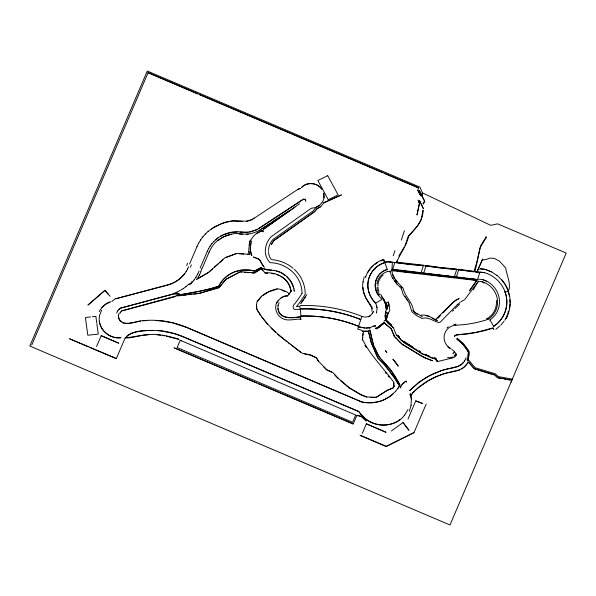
<?xml version="1.0" encoding="UTF-8"?>
<svg xmlns="http://www.w3.org/2000/svg" width="596" height="596" viewBox="0 0 596 596"><rect width="100%" height="100%" fill="white"/><g stroke="black" fill="none" stroke-linecap="round" stroke-linejoin="round"><path stroke-width="0.89" d="M268.513 251.393L268.513 250.484M451.999 349.517A22.35 21.56 22.2 0 1 456.178 353.964L456.543 354.501L455.664 356.132A5.073 4.895 22.2 0 1 453.213 357.704L437.218 361.668L435.303 359.202L422.43 353.92L404.468 343.087L396.355 335.101L393.382 327.733L387.445 322.779L385.746 320.335L386.506 315.597M278.064 305.413C276.38 319.322 291.228 318.629 300.533 316.819M363.098 281.886C360.826 292.74 367.568 300.22 372.142 308.661M99.592 315.411C96.798 327.703 108.524 339.504 120.779 337.79M411.061 405.362L411.396 398.821L410.368 393.852L409.683 394.932M392.429 262.031L391.922 269.146L475.25 279.241M385.225 315.843L385.523 311.805L389.113 303.759L389.769 310.404L386.499 316.968C383.526 312.326 386.223 324.06 386.096 316.618L385.53 319.143L386.119 316.632M362.316 340.107L362.524 337.329M362.644 335.757L363.418 332.21L361.504 330.162L357.689 329.059L361.861 316.342C342.357 308.572 321.251 304.861 300.272 305.562M363.009 333.589L362.562 339.511C370.407 355.417 383.526 368.157 393.941 382.431L393.822 386.171L393.695 383.027M390.238 262.374L390.283 261.897M508.068 312.751L508.276 310.978M509.468 308.743L510.131 303.885M387.132 309.413L388.734 301.956L385.888 303.021L380.71 294.402M468.061 356.49L468.359 352.147L466.519 348.965L461.624 342.983L456.789 339.057M249.061 245.023C253.002 230.555 246.491 252.183 249.709 254.283M250.856 243.69L250.298 249.605L251.78 255.416M417.818 190.675L418.452 187.658L148.143 72.548L31.715 345.091M419.398 203.437L416.984 215.014L419.502 203.184L417.997 200.174M474.952 271.791L480.763 245.545L486.247 236.679L486.18 237.64L479.929 247.951L476.711 262.665L473.887 271.649M387.251 316.469L386.677 319.061L385.746 320.335L391.587 324.88M362.994 282.139L364.193 276.857M437.598 360.282L437.285 361.511L435.914 358.323L434.424 357.816M455.56 354.099L455.016 355.134M511.025 382.222L512.292 379.116L498.412 376.627L495.313 373.819L475.109 367.717L468.933 360.379L467.696 360.55L469.261 354.672L469.305 351.945L468.143 349.845L463.397 343.482L457.318 338.312M411.128 405.198L409.318 411.3M392.697 269.243L394.917 262.322M421.134 272.536L423.346 265.615L425.976 265.92L423.763 272.841M454.487 276.402L456.7 269.481M456.447 276.626L458.659 269.705M507.792 313.6L506.138 318.689C512.709 306.21 511.264 290.118 501.579 279.636M405.071 245.79L408.118 236.515L417.587 225.78L420.992 220.207L423.085 210.15C423.205 221.123 415.442 228.648 408.632 236.135C406.718 245.634 400.244 253.27 396.817 261.964L397.383 260.281M455.471 354.441L456.611 354.337L456.223 355M489.875 320.052L492.832 317.638A23.535 22.7 22.2 0 0 486.56 281.133L482.76 279.606L477.634 279.084L479.974 272.104L484.459 272.625A30.932 29.837 22.2 0 1 506.451 297.054A30.932 29.837 22.2 0 1 493.682 326.317L489.905 319.985M277.997 305.569L279.062 302.589M99.525 315.567L101.64 310.158M69.188 338.647L116.399 358.449M99.294 311.611C101.178 307.633 105.44 303.401 110.238 301.844M110.178 296.368L104.948 290.245L87.925 305.107L104.836 290.52M111.795 301.501L115.05 298.879L167.677 284.903C174.479 283.1 180.655 279.017 184.857 273.363M96.582 346.507L101.246 335.6L118.738 343.214L101.186 335.742M116.652 313.086L117.539 310.993M118.619 313.854C117.859 316.133 118.798 320.268 121.39 321.996M119.662 313.876L120.273 312.431M187.509 263.32L186.697 265.674M189.58 263.939L197.015 246.55M188.589 266.732L187.524 269.101M191.323 264.803L190.452 267.291M200.152 268.066L207.348 251.214M199.124 270.957L197.686 274.153M201.731 268.863L200.83 271.456M202.037 268.692L209.196 251.937M200.971 271.694L199.459 275.039M173.89 347.729L353.272 423.823M250.745 240.352C252.689 236.165 257.42 231.77 262.545 230.496M251.832 241.06C249.91 244.941 249.553 251.095 251.721 255.58M271.396 244.628L271.821 243.712M264.43 267.246L261.674 263.708L259.469 259.379M257.174 300.98L256.436 305.39L256.749 309.272M305.793 201.143L305.323 199.362L303.498 199.079L257.085 229.549L249.605 232.045M276.417 303.111L276.596 302.671C274.227 308.214 276.581 314.926 281.632 318.093C287.555 321.803 294.588 318.763 301.032 319.165L300.853 319.598M322.302 202.029L319.501 205.441L316.252 207.266M322.697 202.044L324.075 197.723L323.777 193.164M288.859 294.148L289.038 293.709L286.84 291.854L281.23 289.507L277.371 288.717C269.824 290.602 261.57 293.977 257.658 301.174L261.182 296.905M300.451 308.981L300.473 308.914A144.47 139.352 22.2 0 1 360.818 319.508L360.796 319.583A144.47 139.352 22.2 0 0 300.451 308.981L300.891 316.126A137.095 132.238 22.2 0 1 353.167 324.298L358.606 326.273L353.197 324.224A137.095 132.238 22.2 0 0 300.92 316.059L300.891 316.126M306.776 294.551L304.78 297.806M300.689 319.456L300.593 316.655C292.547 317.914 279.71 319.747 277.989 308.586M365.758 276.7L365.512 277.304C368.283 268.789 375.227 261.935 383.794 259.32L384.584 261.622M384.897 262.538A25.099 24.205 22.2 0 0 375.726 303.096L381.962 299.438L378.594 295.527A17.694 17.068 22.2 0 1 387.236 269.399L384.867 262.605A25.099 24.205 22.2 0 0 375.696 303.163L377.186 307.76L376.471 313.042L376.694 312.505M387.236 269.399L387.206 269.474A17.694 17.068 22.2 0 0 378.564 295.601M394.954 250.603L393.241 255.773M390.454 262.061L422.631 265.585M390.41 262.531L391.118 262.247M387.549 271.649L387.616 271.485A15.921 15.354 22.2 0 0 376.933 283.979M404.416 230.637L401.332 240.084M371.949 311.254L371.941 306.992L365.728 297.873L363.828 292.71L362.942 287.317M373.178 311.946L373.394 311.417L372.478 313.503M369.907 329.044L369.714 327.584L365.788 328.038L358.42 326.712M375.353 327.048L375.108 325.468L369.647 327.74L366.503 328.105M376.732 328.843L382.721 324.217M386.893 352.646L385.53 350.612L386.439 351.968M362.264 433.404L366.384 423.771L386.052 432.301L366.331 423.905M421.216 356.013L403.127 344.831L425.224 358.054L432.525 360.811L422.02 356.423M391.43 430.968L403.082 422.504L408.975 430.297L403.03 422.646M410.368 393.852L411.329 398.977M407.962 409.616L404.595 415.226M407.992 419.077L415.799 400.817L422.445 403.485L415.74 400.952M426.2 404.013L413.929 432.741L386.148 446.56L360.133 435.482M476.912 280.306L477.165 279.703L469.425 290.848L476.785 280.597M454.435 336.479L454.696 336.01M466.079 357.853L464.567 360.997M466.906 359.984L468.128 356.334L468.426 351.99L463.815 345.091L456.856 338.9M467.51 360.99L468.456 358.658M488.817 318.905L487.088 318.391L487.453 319.374L487.088 318.391L488.266 317.981L488.817 318.905L487.386 319.538A112.204 108.226 22.2 0 1 459.173 324.999L453.891 325.416A13.112 12.65 22.2 0 0 445.92 344.056L447.864 346.693L450.353 348.295A22.35 21.56 22.2 0 1 451.194 348.884M508.187 291.831C511.785 284.225 506.57 275.717 505.788 268.051L499.642 261.272L494.24 258.321L489.696 258.142L485.695 259.685L483.051 259.744L482.671 258.969M495.909 329.268L499.813 325.967M500.886 325.096L503.993 321.289M504.805 320.223L507.159 315.925M116.294 358.71L125.279 337.671C137.259 336.889 149.268 332.724 161.486 335.086C167.439 335.362 194.877 343.78 166.299 336.151M386.499 316.968L387.825 313.861M476.822 272.156L482.455 259.498L476.755 272.417M385.158 315.999L385.254 315.761A21.352 20.592 22.2 0 0 386.022 312.483M196.948 246.707L198.654 243.153M207.289 251.378L208.675 248.472M209.092 252.19L210.47 249.307M271.716 243.973L272.298 242.833M453.34 353.115L453.02 353.547L454.621 351.841M186.257 271.374L187.591 268.938M195.972 277.215L197.745 273.996M199.563 274.786L197.373 278.675M421.439 195.294L419.279 190.444L424.732 201.277L423.063 204.152L424.583 201.008M473.187 289.976L478.35 281.275L482.171 281.714L485.591 283.093A21.761 20.987 22.2 0 1 491.387 316.849L489.458 318.391M198.587 243.317L200.621 239.868M208.607 248.629L210.15 246.014M210.366 249.56C216.363 237.767 230.555 231.412 243.451 234.124C250.029 234.422 256.712 232.507 262.039 228.618L288.747 211.059M398.798 256.064L404.11 247.37M272.193 243.086L273.415 241.156M278.377 300.257C272.908 309.354 279.874 294.417 287.749 295.802L289.045 294.074M305.539 296.503L304.109 298.849M399.797 385.538L395.52 391.55M397.845 388.667L399.73 385.694M411.963 394.001L411.091 395.364L412.499 393.062L418.168 387.743L428.181 380.658L435.482 376.866L443.178 373.886L459.59 369.788L463.472 367.613L467.987 362.808M290.796 291.645L291.548 290.438L290.2 292.517M304.213 298.596L301.293 302.924M400.654 386.573L401.041 385.962M186.317 271.21C182.22 278.056 175.299 283.025 167.61 285.067L115.877 298.797M193.998 280.12L196.032 277.058M303.535 299.624L300.66 303.662M289.596 293.381L290.267 292.36M367.605 272.581L370.57 268.349L373.685 265.347M272.73 242.229L274.048 240.374M478.35 281.275L464.902 299.378M288.986 294.23L289.663 293.217M401.011 386.044L401.413 385.448M200.561 240.032L202.886 236.776M210.083 246.178L211.841 243.704M372.694 312.975C370.578 316.662 365.683 318.048 361.832 316.409M384.033 321.14L384.651 320.223M464.634 360.841C460.127 368.715 449.965 367.471 442.59 370.302M117.479 311.157L120.161 308.169L173.995 293.739L179.247 293.754M120.169 312.684L121.696 310.792L176.915 295.75L199.191 293.292L219.283 287.384L225.899 279.226L240.21 271.709L254.35 272.864L261.286 268.64L265.108 272.879C275.188 271.977 286.616 276.812 290.066 286.914C292.256 295.899 290.066 286.475 289 284.918C287.212 281.372 284.299 278.474 280.895 276.462M389.598 272.037L390.328 271.076M401.384 385.53L401.808 384.942M225.795 279.487L219.179 287.637L199.086 293.545M194.065 279.964L192.553 281.901L191.137 282.348L192.635 281.804M401.771 385.023L402.211 384.457M454.629 336.174L455.456 335.257M479.184 273.348L479.728 272.707L479.281 272.916M202.826 236.94L205.434 233.9M211.774 243.868L213.74 241.551M402.181 384.532L402.635 383.973M316.886 208.995L314.554 211.58L273.944 240.628M463.599 362.249L461.043 364.655L457.959 366.384L441.822 370.384L429.843 375.405L418.913 382.274L409.571 390.648L418.846 382.438L426.006 377.663L433.672 373.685L441.755 370.548M402.598 384.055L403.075 383.511M437.859 318.286L440.422 315.604M442.984 312.93L451.947 303.558L456.082 300.093L459.143 298.566L455.828 300.146L452.334 302.962L435.855 319.247L436.585 319.62M457.452 304.519L440.191 322.242M452.498 311.246L453.765 309.92M455.031 308.594L459.494 304.198M395.588 391.393L389.97 396.489L383.444 400.125M412.395 393.315C419.882 385.523 429.12 379.451 439.185 375.532M403.038 383.593L404.475 382.215M404.662 415.062C394.522 428.509 372.269 428.36 361.966 415.256M205.367 234.057L208.227 231.255M213.673 241.715L218.099 237.789M403.492 383.146L405.481 381.425M101.894 307.558L105.634 304.228L110.178 302.001M382.021 323.822L378.676 326.809L375.659 328.538M381.954 323.986L378.609 326.966L375.599 328.701M382.856 324.045L379.384 327.152L376.396 328.873M209.129 271.962L212.563 268.908M214.627 267.075L218.061 264.021M219.432 262.799L222.867 259.744M185.863 286.758L188.47 284.419L191.607 283.435M457.385 304.683L460.09 302.418M454.972 335.757L456.447 334.825L475.742 332.598L493.093 327.882L493.831 329.387L493.026 328.046M118.857 309.331L120.101 308.333L173.928 293.902L179.187 293.917M121.122 311.425L121.591 311.045M488.854 317.512L490.62 316.096A20.681 19.951 22.2 0 0 496.408 300.391M493.652 326.392C504.909 319.188 509.766 304.079 504.931 291.638M392.95 394.008C384.599 401.443 372.634 404.364 361.765 401.883L186.928 327.428C171.648 320.946 154.595 318.756 138.183 321.266C131.545 323.613 118.738 326.034 118.403 315.463M208.16 231.412L214.508 226.756L225.243 222.226L233.096 220.803L246.416 221.205L251.773 219.589M215.767 239.734C223.567 232.522 234.682 230.6 244.911 232.328C249.143 232.284 253.367 231.285 257.152 229.385M217.808 240.635L223.925 236.746L231.755 234.228M301.65 187.353C307.119 181.497 317.251 182.54 321.833 188.977M301.583 187.516C307.052 181.653 317.191 182.704 321.765 189.133M404.945 381.887L406.01 381.053L406.457 382.081L405.973 381.135M262.493 295.735L268.394 292.092M183.091 288.792L185.892 286.676M299.565 203.75L264.05 228.842L262.478 230.659L256.839 233.297M263.983 229.006L294.968 207.117M274.384 240.151L314.45 211.833L317.109 208.578L320.782 206.514M253.315 218.814L254.231 218.054M126.747 336.308C135.277 329.566 147.197 330.4 157.538 330.46C166.336 331.108 175.015 333.209 183.143 336.651L358.807 411.456L361.139 414.548M126.68 336.464C132.126 331.398 139.948 331.369 146.936 330.601M376.754 397.048L387.318 390.417L392.928 388.13L394.44 386.089L393.032 387.877L387.422 390.157L376.203 397.234L366.89 396.929L361.362 394.798L349.234 387.661L338.215 378.266L332.583 372.284L326.869 369.766L318.711 361.467L316.491 357.704L310.531 354.888L302.217 353.219C285.506 340.361 267.239 327.979 256.854 309.019L256.541 305.137M254.164 218.218L298.194 189.148L300.466 188.373L298.127 189.312M261.935 228.871L265.749 226.361M267.276 225.363L269.571 223.858M271.858 222.353L288.643 211.312M211.2 229.028L221.459 223.582L228.998 221.518M375.033 264.274L377.223 262.851M461.498 369.066L465.074 366.451L468.493 361.906L474.453 368.626L494.747 374.772L497.891 377.626L510.444 379.875M252.525 219.306L253.375 218.657M258.47 228.797L303.431 199.243L305.256 199.518L305.815 200.927M259.513 230.458L260.944 229.572M183.121 288.71L177.064 292.152M260.407 269.362L254.246 273.117L251.594 272.901M399.968 419.658C388.622 428.278 370.943 426.222 362.033 415.092M368.678 316.893L370.183 316.036M373.387 326.519L375.078 325.55M196.717 279.181L208.511 272.409L224.99 257.748L236.605 253.382L250.089 254.365L247.325 254.328M196.658 279.338L208.444 272.573M316.32 207.11L319.568 205.285M317.005 208.831L320.678 206.767L323.978 202.61L341.448 194.907L323.874 202.871M252.592 219.149L250.864 220.14M220.46 236.374L222.382 235.353M226.584 279.07L240.106 271.962L241.872 272.104M460.827 301.695L464.426 299.9M414.034 432.48L386.253 446.307L360.237 435.222M233.662 272.283C227.262 275.002 221.868 279.986 218.784 286.229C205.143 290.952 190.698 292.8 176.669 295.519M280.969 297.985L284.128 296.517L287.682 295.966M223.023 235.01L231.345 232.336L237.297 232.164M381.12 260.914L383.548 259.923L384.338 262.225L389.628 261.771M173.846 293.448L177.094 292.07M176.736 295.363C190.757 292.643 205.21 290.796 218.844 286.073C224.99 273.132 241.082 266.785 254.574 271.061L260.892 267.537L261.331 268.096L260.832 267.701L254.507 271.225L251.035 270.398M225.757 257.599L236.537 253.546M379.898 401.406L382.729 400.385M439.96 375.249L443.074 374.139M234.489 271.992L240.419 270.338M492.296 328.299L485.591 330.4M459.486 370.041L456.037 371.062M249.106 220.788L249.992 220.49M455.865 335.153L459.3 334.788M188.44 284.501L191.577 283.517M269.139 291.66L277.192 289.157M175.135 296.681L122.493 310.814M443.871 373.901L447.045 372.962M484.839 330.616L467.137 334.095M379.16 401.585L372.463 402.807L366.376 402.74M129.146 323.308L140.581 321.117M447.849 372.768L455.374 371.204M505.058 292.122L508.388 291.34M248.197 221.034L246.349 221.362M388.309 271.493L390.261 271.232L390.551 272.506M456.611 354.337L455.389 354.531L454.89 355.305A4.001 3.859 22.2 0 1 453.824 356.192M128.296 323.434L124.75 323.531L122.985 322.957M229.803 221.407L233.029 220.96L242.609 221.421M368.38 331.361L362.495 331.361M177.697 295.907L181.266 295.512M183.046 295.318L186.608 294.923M188.396 294.722L191.957 294.335M193.737 294.133L197.306 293.739M241.298 270.241L250.149 270.293M86.256 317.392L90.622 316.93M92.373 316.744L95.859 316.372L96.761 322.95M466.355 334.192L461.647 334.632M248.025 232.284L239.897 232.291M246.617 234.347L248.323 234.191M384.405 262.069L389.687 261.607M143.04 320.812L147.175 320.529M148.158 334.863C140.336 334.699 132.93 338.319 125.175 337.932M300.071 309.369L294.342 309.413A3.323 3.204 22.2 0 1 293.828 304.876A95.986 92.589 22.2 0 0 302.053 293.299M421.193 315.157C427.257 314.301 432.346 318.07 437.345 320.827L432.122 318.19M376.098 397.495L370.459 397.487M391.013 261.696L389.203 262.218M148.687 330.482L153.075 330.43M120.846 337.634C110.744 338.856 100.709 331.398 99.353 321.244M155.467 320.514L162.924 321.117L171.939 322.749M447.618 357.555L452.312 357.756L452.073 356.736M239.085 234.176L242.498 234.34M271.649 270.189L266.583 269.928L261.249 267.991M265.004 273.132L267.76 273.273M423.391 265.145L396.981 262.21M423.503 265.674L408.938 264.43L396.631 262.687M421.245 273.355L406.651 272.104L392.392 270.01M456.745 269.005L441.211 267.649L426.021 265.451M456.841 269.541L441.152 268.163L425.805 265.943M454.584 277.215L438.857 275.836L423.473 273.609M239.234 253.74L243.727 254.067M244.524 272.32L248.949 272.685M364.923 328.128L358.36 326.876M362.599 331.108L368.484 331.1L371.405 342.767L377.931 357.861L384.673 364.678L394.798 377.983L399 384.942M439.572 322.592C433.553 321.803 428.628 316.32 421.968 318.443L416.462 315.522L412.007 311.85M157.471 330.616L161.851 331.056M157.255 334.93L160.562 335.257M435.914 358.323L431.094 357.779L425.172 354.158M480.294 268.774L485.256 269.347L491.395 271.821L496.826 275.337M480.264 268.841L485.226 269.422L491.365 271.888M478.826 269.236L479.43 269.303M426.296 266.01L478.558 272.067M479.944 272.171L484.429 272.692M392.265 269.72L419.986 272.931L392.257 269.742M422.765 273.251L449.563 276.358M466.199 278.287L476.36 279.464M422.75 273.281L449.548 276.388M466.184 278.31L476.86 279.561M391.542 270.644L476.83 280.522M271.441 273.467L274.264 273.884M479.303 272.067L475.735 271.627M478.715 272.514L475.615 272.134M475.109 280.023L457.713 277.639M473.962 271.404L458.704 269.236M473.827 271.903L458.533 269.735M162.723 331.19L174.777 333.797L183.084 336.807L358.74 411.613L361.467 415.159M162.209 335.466L164.667 335.846M502.272 378.683L497.787 377.879L495.269 375.599M504.067 379.004L505.862 379.332M507.65 379.652L510.34 380.136M273.281 270.375L274.905 270.673M364.856 402.62L361.697 402.047L186.861 327.584L172.751 322.92M358.546 415.993L360.312 416.313M304.608 353.979L309.592 354.978M425.812 315.612L429.321 316.349M396.355 335.101L398.24 335.6L399.409 336.889M489.748 373.692L494.643 375.026M488.891 373.424L474.349 368.887L468.389 362.167M276.507 271.076L279.628 272.171M261.316 267.835C268.595 271.046 277.445 269.064 284.039 274.376C288.993 277.729 292.941 282.944 293.932 288.926M453.69 324.239L455.865 325.006L455.746 323.971M253.546 256.98L258.85 259.193M253.516 257.062L256.504 258.195M366.786 397.182L361.258 395.051L349.129 387.914L340.867 380.866M277.006 274.659L279.636 275.784M429.053 355.864L422.43 353.92L403.753 341.143M180.871 340.562L181.452 340.785M482.73 279.673L486.53 281.2M281.856 290.282L285.059 291.623M257.122 258.359L259.431 259.454L263.581 266.419M148.039 72.801L197.656 93.93M199.362 94.66L290.036 133.273M291.749 134.003L382.416 172.617M384.129 173.347L418.347 187.919M356.84 415.479L357.66 415.829M174.74 348.094L256.697 382.997M258.403 383.72L353.167 424.076L356.944 415.226L361.303 416.224L366.294 421.044L361.198 416.477M70.045 339.012L88.029 346.671M89.743 347.401L115.438 358.345M331.659 372.18L326.764 370.027L323.628 366.831M310.427 355.149L316.387 357.958L318.607 361.72M281.126 272.864L285.313 275.501M412.849 346.932L401.011 340.204L398.24 335.6M419.062 350.679L420.612 351.618M422.363 316.863L417.632 313.697M482.171 281.714L483.937 283.093M277.684 334.416L287.026 341.702M288.464 342.827L289.902 343.944M291.332 345.069L300.682 352.355M412.641 310.546L417.297 314.204L413.468 311.052C412.819 302.09 404.766 296.689 403.149 288.226C398.128 282.988 392.362 277.326 391.706 269.683M496.855 275.27L501.549 279.703L505.378 284.836L508.172 290.55M286.579 276.551L290.557 281.029L293.582 287.533M380.837 358.829C374.37 350.984 372.068 340.331 370.109 330.504L368.76 330.817L370.049 330.668L372.671 342.037M271.173 328.105L275.672 332.575M381.41 359.388L391.751 371.539L399.774 384.763M401.652 288.904L396.981 283.994L392.786 278.153M334.356 374.534L338.111 378.52M400.855 286.326L401.995 287.57M105.432 291.168L108.397 294.417M393.382 327.733L387.266 320.693M261.182 268.893L262.821 270.711M381.574 296.957L384.293 300.28M385.225 372.344L386.379 373.737M388.108 375.838L389.262 377.231M261.495 316.714L267.507 324.194M271.493 259.677L271.135 259.223A14.006 13.514 22.2 0 1 268.505 252.458M447.931 346.537L449.354 348.369M388.503 370.109L384.569 364.938L377.827 358.114L371.301 343.028L368.604 332.255M389.628 371.584L394.694 378.236L398.895 385.195M364.908 345.524L366.533 347.714M394.291 280.5L396.914 284.158M385.068 323.68L384.159 322.369L382.766 324.269L384.241 322.153L385.098 323.613M394.597 278.503L392.436 274.786M395.535 279.867L396.951 281.915M404.989 296.51L409.176 302.761M405.854 298.06L403.127 294.215L401.585 289.06M406.785 299.453L407.716 300.838M422.154 196.658L424.732 201.277M417.923 190.422L420.672 195.682L418.258 191.383M257.211 310.024L260.482 315.277M391.237 275.568L392.719 278.31M399.842 384.599L395.372 376.657L389.911 368.82L379.183 356.997L374.735 347.587M487.088 318.391L487.573 319.337M418.265 201.18L419.018 202.685M400.303 386.595L400.803 387.929L400.236 386.752M386.014 313.131L385.523 311.805L388.063 313.116L385.746 320.335L385.597 318.979M372.917 342.864L373.752 345.315M409.109 302.924L411.687 311.186M508.209 291.772L509.438 296.286M390.723 273.266L391.065 274.801M376.463 305.927L376.799 307.506M293.992 288.762L294.29 291.28L294.178 290.327M249.009 251.445L249.277 253.047M96.88 323.807L98.288 334.125L87.813 335.228L85.384 317.482M509.848 299.751L510.057 302.53M323.71 193.327L324.008 197.879M300.019 308.609L299.877 306.322L296.562 306.493L297.054 305.897A98.996 95.487 22.2 0 0 304.116 295.959L305.219 294.133L305.085 291.198A33.629 32.437 22.2 0 0 304.854 289.112M302.053 293.299L301.963 291.362A30.478 29.398 22.2 0 0 293.195 272.551A32.743 31.581 22.2 0 0 272.111 262.769L270.033 262.657L269.31 261.86A17.15 16.546 22.2 0 1 265.317 250.462A22.29 21.501 22.2 0 1 271.18 236.716L311.261 208.287L315.94 207.497L313.392 210.708L272.752 239.652A19.146 18.469 22.2 0 0 268.52 249.553M272.305 259.722A35.887 34.62 22.2 0 1 285.879 263.559M286.579 263.916A35.887 34.62 22.2 0 1 293.098 268.319M294.282 269.355A35.887 34.62 22.2 0 1 295.415 270.442A33.629 32.437 22.2 0 1 301.665 279.07M379.838 294.998A15.921 15.354 22.2 0 1 377.521 290.431M377.32 289.731A15.921 15.354 22.2 0 1 376.918 287.585M301.978 279.71A33.629 32.437 22.2 0 1 304.742 288.419M386.163 309.279A21.352 20.592 22.2 0 0 385.172 303.439L383.31 298.916L385.232 303.282A21.352 20.592 22.2 0 1 386.23 309.123M385.962 312.647A21.352 20.592 22.2 0 1 385.195 315.925M446.978 327.897A14.192 13.686 22.2 0 1 448.259 326.772M378.929 291.22A14.84 14.319 22.2 0 1 378.356 289.492M378.155 288.613A14.84 14.319 22.2 0 1 377.916 286.825M377.886 285.924A14.84 14.319 22.2 0 1 383.153 274.994M422.415 192.851L421.826 195.987L422.415 192.851L419.912 187.129L147.286 71.021L29.8 346.03L449.98 524.979L566.2 253.069L497.593 223.85L490.717 225.325L422.415 192.851M262.747 230.421L263.052 231.777L262.747 230.421M391.341 328.903L393.323 333.879L391.341 328.903L385.709 324.179L391.341 328.903M394.15 336.002L395.558 337.828L394.15 336.002L393.554 333.805L394.15 336.002M399.313 341.664L402.993 345.017L395.737 337.671L399.313 341.664M180.238 340.286L177.139 347.543L352.579 422.259L355.678 415.002L180.238 340.286M327.703 175.664L317.877 180.536L328.254 199.712L338.081 194.84L327.703 175.664M464.344 278.071L451.41 276.574L464.336 278.101M394.775 361.37L392.883 359.097L398.247 366.168L394.775 361.37M423.383 208.66L419.457 200.509L423.383 208.66M387.273 307.022L385.888 303.021L387.34 307.73L387.273 307.022"/></g></svg>
